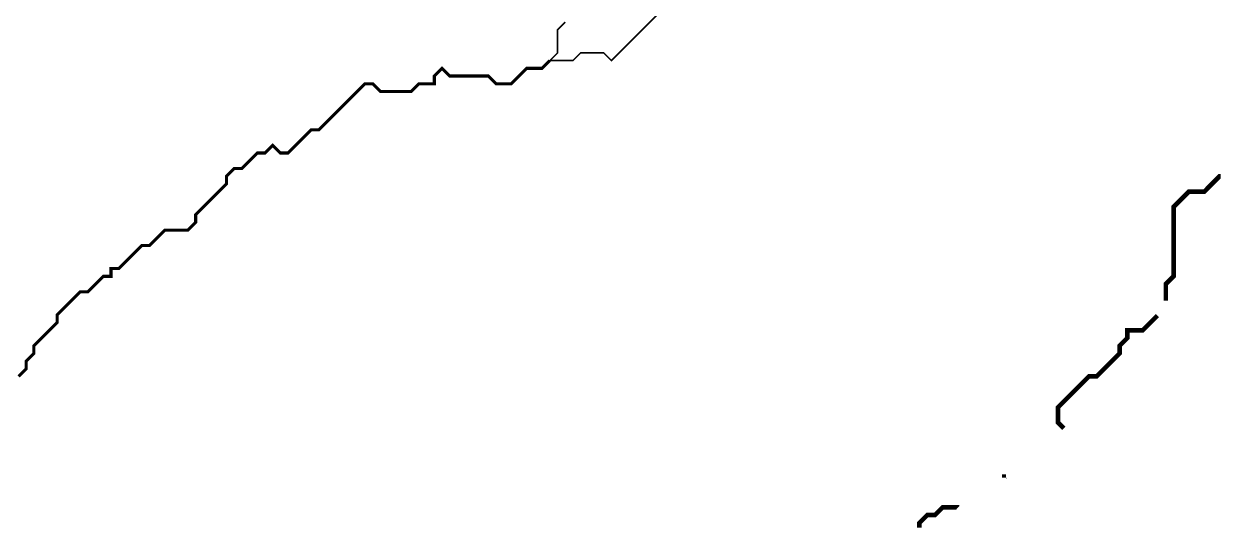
# Model space of a CAD drawing. Header units: metres. Extents: x 442821 to 452274, y 2561971 to 2571293.
# Drawn here: x 445382 to 446005, y 2562891 to 2563154 of the extents above; entities that cross this region are included whole.
import ezdxf

# ---------------------------------------------------------------- set-up
doc = ezdxf.new("R2010")
doc.units = ezdxf.units.M
doc.header["$LTSCALE"] = 8
doc.layers.add('A_STREAMS', color=5, linetype='Continuous')

msp = doc.modelspace()

# ---------------------------------------------------------------- linework, layer by layer
at = {"layer": 'A_STREAMS', "color": 5}
for points, const_width in [([(445735.3, 2563182.99), (445731.3, 2563178.99), (445727.3, 2563174.99), (445723.3, 2563170.99), (445719.3, 2563166.99), (445715.3, 2563162.99), (445711.3, 2563158.98), (445707.3, 2563154.98), (445703.3, 2563150.98), (445699.3, 2563146.98), (445695.3, 2563142.98), (445691.3, 2563138.98), (445687.29, 2563134.98), (445683.29, 2563138.98), (445679.29, 2563138.98), (445675.29, 2563138.98), (445671.29, 2563138.98), (445667.29, 2563134.98), (445663.29, 2563134.98), (445659.29, 2563134.98), (445655.29, 2563134.98)], 0.8), ([(445663.29, 2563154.98), (445659.29, 2563150.98), (445659.29, 2563146.98), (445659.29, 2563142.98), (445659.29, 2563138.98), (445655.29, 2563134.98)], 0.8), ([(445655.29, 2563134.98), (445651.29, 2563130.97), (445647.29, 2563130.97), (445643.29, 2563130.97), (445639.29, 2563126.97), (445635.29, 2563122.97), (445631.29, 2563122.97), (445627.29, 2563122.97), (445623.29, 2563126.97), (445619.29, 2563126.97), (445615.28, 2563126.97), (445611.28, 2563126.97), (445607.28, 2563126.97), (445603.28, 2563126.97), (445599.28, 2563130.97), (445595.28, 2563126.97), (445595.28, 2563122.97), (445591.28, 2563122.97), (445587.28, 2563122.97), (445583.28, 2563118.97), (445579.28, 2563118.97), (445575.28, 2563118.97), (445571.28, 2563118.97), (445567.28, 2563118.97), (445563.28, 2563122.97), (445559.28, 2563122.97), (445555.28, 2563118.97), (445551.28, 2563114.97), (445547.28, 2563110.97), (445543.27, 2563106.97), (445539.27, 2563102.96), (445535.27, 2563098.96), (445531.27, 2563098.96), (445527.27, 2563094.96), (445523.27, 2563090.96), (445519.27, 2563086.96), (445515.27, 2563086.96), (445511.27, 2563090.96), (445507.27, 2563086.96), (445503.27, 2563086.96), (445499.27, 2563082.96), (445495.27, 2563078.96), (445491.27, 2563078.96), (445487.27, 2563074.95), (445487.27, 2563070.95), (445483.27, 2563066.95), (445479.27, 2563062.95), (445475.27, 2563058.95), (445471.26, 2563054.95), (445471.26, 2563050.95), (445467.26, 2563046.94), (445463.26, 2563046.94), (445459.26, 2563046.94), (445455.26, 2563046.94), (445451.26, 2563042.94), (445447.26, 2563038.94), (445443.26, 2563038.94), (445439.26, 2563034.94), (445435.26, 2563030.94), (445431.26, 2563026.94), (445427.26, 2563026.94), (445427.26, 2563022.94), (445423.26, 2563022.94), (445419.26, 2563018.94), (445415.26, 2563014.93), (445411.26, 2563014.93), (445407.26, 2563010.93), (445403.26, 2563006.93), (445399.25, 2563002.93), (445399.25, 2562998.93), (445395.25, 2562994.93), (445391.25, 2562990.93), (445387.25, 2562986.92), (445387.25, 2562982.92), (445383.25, 2562978.92), (445383.25, 2562974.92), (445379.25, 2562970.92)], 1.6), ([(446003.83, 2563074.95), (446003.34, 2563074.95), (445999.34, 2563070.95), (445995.34, 2563066.95), (445991.34, 2563066.95), (445987.34, 2563066.95), (445983.34, 2563062.95), (445979.33, 2563058.95), (445979.33, 2563054.95), (445979.33, 2563050.95), (445979.33, 2563046.94), (445979.33, 2563042.94), (445979.33, 2563038.94), (445979.33, 2563034.94), (445979.33, 2563030.94), (445979.33, 2563026.94), (445979.33, 2563022.94), (445975.33, 2563018.94), (445975.33, 2563014.93), (445975.33, 2563010.93), (445975.33, 2563010.25)], 2.4), ([(445970.93, 2563002.53), (445967.33, 2562998.93), (445963.33, 2562994.93), (445959.33, 2562994.93), (445955.33, 2562994.93), (445955.33, 2562990.93), (445951.33, 2562986.92), (445951.33, 2562982.92), (445947.33, 2562978.92), (445943.33, 2562974.92), (445939.33, 2562970.92), (445935.33, 2562970.92), (445931.33, 2562966.92), (445927.33, 2562962.92), (445923.33, 2562958.91), (445919.33, 2562954.91), (445919.33, 2562950.91), (445919.33, 2562946.91), (445922.28, 2562943.96)], 2.4), ([(445892.23, 2562918.9), (445891.32, 2562918.9), (445891.32, 2562918.31)], 2.4), ([(445867.35, 2562902.86), (445867.32, 2562902.89), (445863.32, 2562902.89), (445859.32, 2562902.89), (445855.32, 2562898.89), (445851.32, 2562898.89), (445847.32, 2562894.89), (445847.32, 2562892.35)], 2.4)]:
    msp.add_lwpolyline(points, dxfattribs=dict(at, const_width=const_width))

doc.saveas('drawing.dxf')
